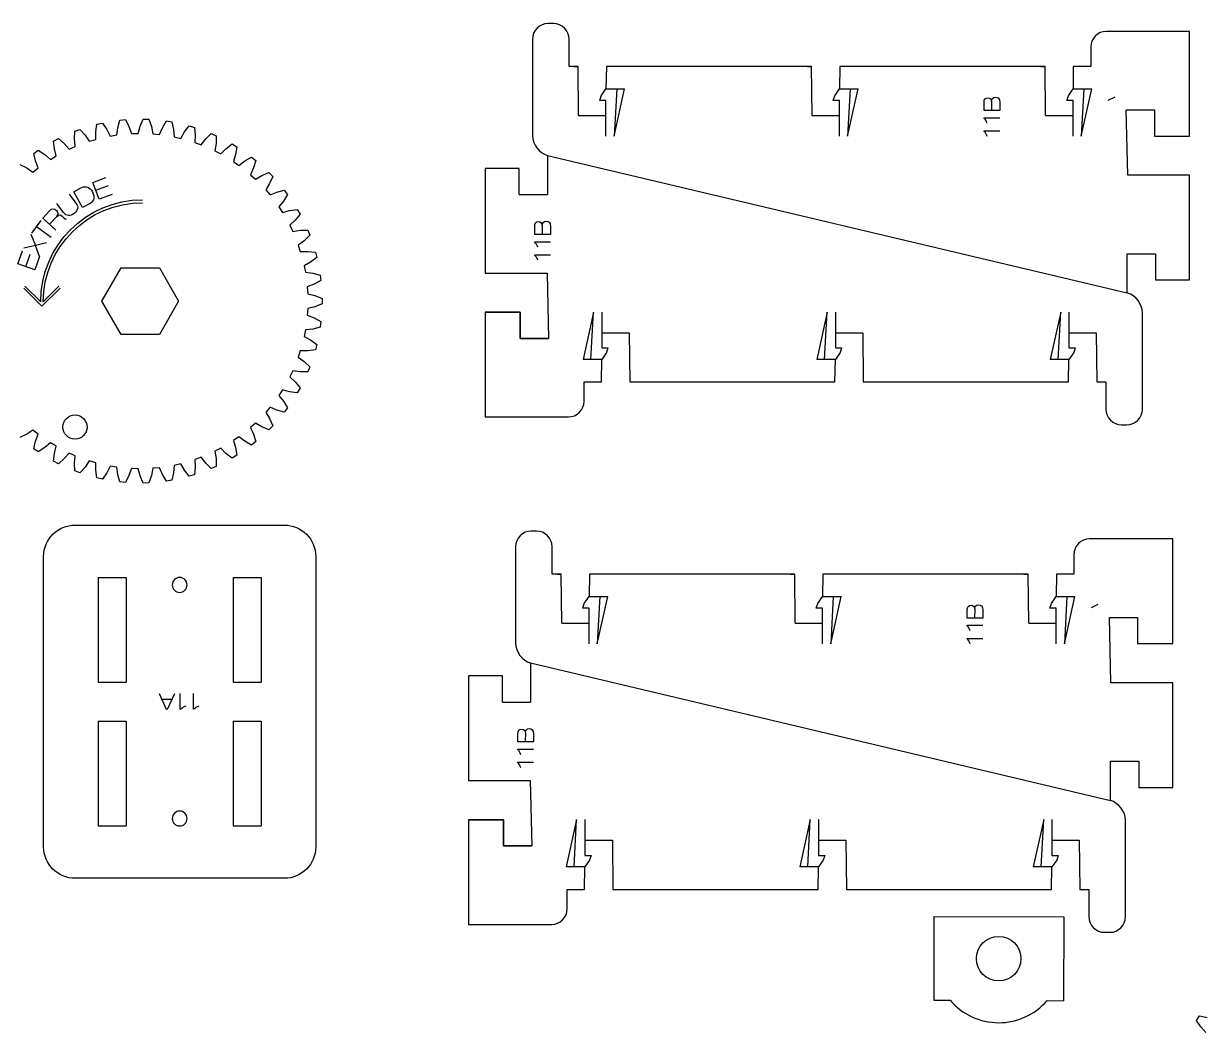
# Model space of a CAD drawing. Header units: millimetres. Extents: x -1146 to -38, y -868 to -122.
# Drawn here: x -590.1 to -364.8, y -635.2 to -443.6 of the extents above; entities that cross this region are included whole.
import ezdxf

# ---------------------------------------------------------------- set-up
doc = ezdxf.new("R2010")
doc.units = ezdxf.units.MM
doc.layers.add('CUTS', color=1, linetype='Continuous', true_color=0xff0000)
doc.layers.add('TEXT', color=5, linetype='Continuous', true_color=0x0000ff)

msp = doc.modelspace()

# ---------------------------------------------------------------- linework, layer by layer
at = {"layer": 'CUTS', "color": 1, "lineweight": 25, "true_color": 0xff0000}
for p, q in [((-367.29, -445.13), (-383.19, -445.13)), ((-367.29, -465.13), (-367.29, -445.13)), ((-485.89, -451.83), (-485.89, -446.63)), ((-484.15, -451.83), (-485.89, -451.83)), ((-484.95, -451.83), (-484.15, -451.83)), ((-484.05, -461.22), (-484.15, -451.83)), ((-478.75, -451.83), (-478.83, -456.12)), ((-439.53, -451.83), (-478.75, -451.83)), ((-440.33, -451.83), (-439.53, -451.83)), ((-439.43, -461.22), (-439.53, -451.83)), ((-434.13, -451.83), (-434.2, -456.12)), ((-394.91, -451.83), (-434.13, -451.83)), ((-395.71, -451.83), (-394.91, -451.83)), ((-394.81, -461.22), (-394.91, -451.83)), ((-484.05, -461.22), (-478.85, -461.22)), ((-439.43, -461.22), (-434.23, -461.22)), ((-394.81, -461.22), (-389.61, -461.22)), ((-379.39, -460.13), (-373.99, -460.13)), ((-379.09, -472.62), (-379.39, -460.13)), ((-373.99, -460.13), (-373.99, -465.13)), ((-373.99, -460.13), (-373.99, -465.13)), ((-373.99, -465.13), (-367.29, -465.13)), ((-373.99, -465.13), (-367.29, -465.13)), ((-490, -468.82), (-379.19, -495.11)), ((-490, -468.82), (-490, -476.31)), ((-495.4, -471.31), (-501.9, -471.31)), ((-501.9, -471.31), (-501.9, -491.31)), ((-495.4, -476.31), (-495.4, -471.31)), ((-367.29, -472.62), (-379.09, -472.62)), ((-367.29, -492.62), (-367.29, -472.62)), ((-495.4, -476.31), (-490, -476.31)), ((-379.19, -495.11), (-379.19, -487.62)), ((-379.19, -487.62), (-373.79, -487.62)), ((-373.79, -487.62), (-373.79, -492.62)), ((-501.9, -491.31), (-490.1, -491.31)), ((-490.1, -491.31), (-489.8, -503.79)), ((-373.79, -492.62), (-367.29, -492.62)), ((-501.9, -498.79), (-495.2, -498.79)), ((-495.2, -498.79), (-501.9, -498.79)), ((-501.9, -498.79), (-501.9, -518.79)), ((-495.2, -498.79), (-495.2, -503.79)), ((-495.2, -503.79), (-495.2, -498.79)), ((-495.2, -503.79), (-489.8, -503.79)), ((-489.8, -503.79), (-495.2, -503.79)), ((-479.58, -502.7), (-474.38, -502.7)), ((-474.38, -502.7), (-474.28, -512.09)), ((-434.96, -502.7), (-429.76, -502.7)), ((-429.76, -502.7), (-429.66, -512.09)), ((-390.34, -502.7), (-385.14, -502.7)), ((-385.14, -502.7), (-385.04, -512.09)), ((-435.06, -512.09), (-434.99, -507.8)), ((-390.44, -512.09), (-390.36, -507.8)), ((-474.28, -512.09), (-473.48, -512.09)), ((-474.28, -512.09), (-435.06, -512.09)), ((-429.66, -512.09), (-428.86, -512.09)), ((-429.66, -512.09), (-390.44, -512.09)), ((-385.04, -512.09), (-384.24, -512.09)), ((-385.04, -512.09), (-383.3, -512.09)), ((-383.3, -512.09), (-383.3, -517.29)), ((-501.9, -518.79), (-486, -518.79)), ((-580.3, -539.46), (-540.31, -539.46)), ((-370.52, -542.1), (-386.42, -542.1)), ((-370.52, -562.1), (-370.52, -542.1)), ((-489.12, -548.81), (-489.12, -543.6)), ((-534.31, -545.46), (-534.3, -600.95)), ((-575.9, -549.46), (-570.5, -549.46)), ((-575.9, -549.46), (-575.9, -569.46)), ((-570.5, -549.46), (-570.5, -569.46)), ((-550.1, -549.46), (-544.7, -549.46)), ((-550.1, -549.46), (-550.1, -569.46)), ((-544.7, -549.46), (-544.7, -569.46)), ((-487.38, -548.81), (-489.12, -548.81)), ((-488.18, -548.81), (-487.38, -548.81)), ((-487.28, -558.2), (-487.38, -548.81)), ((-481.98, -548.81), (-482.06, -553.1)), ((-442.76, -548.81), (-481.98, -548.81)), ((-443.56, -548.81), (-442.76, -548.81)), ((-442.66, -558.2), (-442.76, -548.81)), ((-437.36, -548.81), (-437.43, -553.1)), ((-398.14, -548.81), (-437.36, -548.81)), ((-398.94, -548.81), (-398.14, -548.81)), ((-398.04, -558.2), (-398.14, -548.81)), ((-487.28, -558.2), (-482.08, -558.2)), ((-442.66, -558.2), (-437.46, -558.2)), ((-398.04, -558.2), (-392.84, -558.2)), ((-382.62, -557.1), (-377.22, -557.1)), ((-382.32, -569.59), (-382.62, -557.1)), ((-377.22, -557.1), (-377.22, -562.1)), ((-377.22, -557.1), (-377.22, -562.1)), ((-377.22, -562.1), (-370.52, -562.1)), ((-377.22, -562.1), (-370.52, -562.1)), ((-493.23, -565.79), (-382.42, -592.08)), ((-493.23, -565.79), (-493.23, -573.28)), ((-575.9, -569.46), (-570.5, -569.46)), ((-550.1, -569.46), (-544.7, -569.46)), ((-498.63, -568.28), (-505.13, -568.28)), ((-505.13, -568.28), (-505.13, -588.28)), ((-498.63, -573.28), (-498.63, -568.28)), ((-370.52, -569.59), (-382.32, -569.59)), ((-370.52, -589.59), (-370.52, -569.59)), ((-498.63, -573.28), (-493.23, -573.28)), ((-575.9, -576.95), (-570.5, -576.95)), ((-575.9, -576.95), (-575.9, -596.95)), ((-570.5, -576.95), (-570.5, -596.95)), ((-550.1, -576.95), (-544.7, -576.95)), ((-550.1, -576.95), (-550.1, -596.95)), ((-544.7, -576.95), (-544.7, -596.95)), ((-382.42, -592.08), (-382.42, -584.59)), ((-382.42, -584.59), (-377.02, -584.59)), ((-377.02, -584.59), (-377.02, -589.59)), ((-505.13, -588.28), (-493.33, -588.28)), ((-493.33, -588.28), (-493.03, -600.77)), ((-377.02, -589.59), (-370.52, -589.59)), ((-575.9, -596.95), (-570.5, -596.95)), ((-550.1, -596.95), (-544.7, -596.95)), ((-505.13, -595.77), (-498.43, -595.77)), ((-498.43, -595.77), (-505.13, -595.77)), ((-505.13, -595.77), (-505.13, -615.77)), ((-498.43, -595.77), (-498.43, -600.77)), ((-498.43, -600.77), (-498.43, -595.77)), ((-498.43, -600.77), (-493.03, -600.77)), ((-493.03, -600.77), (-498.43, -600.77)), ((-482.81, -599.67), (-477.61, -599.67)), ((-477.61, -599.67), (-477.51, -609.06)), ((-438.19, -599.67), (-432.99, -599.67)), ((-432.99, -599.67), (-432.89, -609.06)), ((-393.57, -599.67), (-388.37, -599.67)), ((-388.37, -599.67), (-388.27, -609.06)), ((-438.29, -609.06), (-438.22, -604.77)), ((-393.67, -609.06), (-393.59, -604.77)), ((-477.51, -609.06), (-476.71, -609.06)), ((-477.51, -609.06), (-438.29, -609.06)), ((-432.89, -609.06), (-432.09, -609.06)), ((-432.89, -609.06), (-393.67, -609.06)), ((-388.27, -609.06), (-387.47, -609.06)), ((-388.27, -609.06), (-386.53, -609.06)), ((-386.53, -609.06), (-386.53, -614.27)), ((-416.14, -614.24), (-416.2, -630.24)), ((-416.14, -614.24), (-391.34, -614.33)), ((-391.34, -614.33), (-391.4, -630.33)), ((-505.13, -615.77), (-489.23, -615.77)), ((-416.2, -630.24), (-413.07, -630.25)), ((-394.52, -630.32), (-391.4, -630.33))]:
    msp.add_line(p, q, dxfattribs=at)
for points in [[(-488.89, -443.63), (-489.89, -443.63)], [(-492.89, -446.63), (-492.89, -447.34)], [(-386.19, -448.13), (-386.19, -451.83), (-389.51, -451.83), (-389.54, -456.12)], [(-492.89, -454.83), (-492.89, -455.54)], [(-478.83, -465.16), (-478.83, -458.32), (-480.03, -458.32), (-479.74, -457.44), (-478.83, -456.12), (-476.77, -456.12), (-477.27, -465.16), (-475.26, -456.12)], [(-476.77, -456.12), (-475.26, -456.12)], [(-434.2, -465.16), (-434.2, -458.32), (-435.4, -458.32), (-435.12, -457.44), (-434.2, -456.12), (-432.14, -456.12), (-432.64, -465.16), (-430.63, -456.12)], [(-432.14, -456.12), (-430.63, -456.12)], [(-389.54, -465.16), (-389.54, -458.32), (-390.74, -458.32), (-390.46, -457.44), (-389.54, -456.12), (-387.49, -456.12), (-387.99, -465.16), (-385.97, -456.12)], [(-387.49, -456.12), (-385.97, -456.12)], [(-381.6, -457.66), (-382.89, -458.31)], [(-492.89, -461.54), (-492.89, -465.03)], [(-590.85, -470.56), (-589.52, -471.21), (-588.34, -472), (-587.34, -471.2), (-587.84, -469.88), (-588.19, -468.44), (-587.32, -467.83), (-586.09, -468.65), (-585.02, -469.58), (-583.92, -468.92), (-584.26, -467.54), (-584.41, -466.07), (-583.48, -465.58), (-582.36, -466.55), (-581.41, -467.61), (-580.25, -467.1), (-580.4, -465.68), (-580.36, -464.2), (-579.37, -463.84), (-578.39, -464.94), (-577.59, -466.12), (-576.36, -465.75), (-576.33, -464.33), (-576.11, -462.87), (-575.08, -462.64), (-574.25, -463.86), (-573.6, -465.12), (-572.34, -464.92), (-572.13, -463.52), (-571.72, -462.09), (-570.67, -461.99), (-570, -463.31), (-569.52, -464.65), (-568.25, -464.61), (-567.86, -463.24), (-567.27, -461.88), (-566.22, -461.92), (-565.72, -463.31), (-565.42, -464.7), (-564.15, -464.82), (-563.59, -463.52), (-562.83, -462.24), (-561.79, -462.41), (-561.47, -463.86), (-561.35, -465.27), (-560.11, -465.56), (-559.38, -464.33), (-558.47, -463.17), (-557.46, -463.47), (-557.33, -464.94), (-557.39, -466.36), (-556.19, -466.8), (-555.32, -465.68), (-554.27, -464.64), (-553.3, -465.07), (-553.36, -466.55), (-553.61, -467.95), (-552.47, -468.54), (-551.46, -467.54), (-550.28, -466.64), (-549.38, -467.19), (-549.63, -468.65), (-550.05, -470.01), (-549, -470.74), (-547.87, -469.88), (-546.59, -469.14), (-545.77, -469.8), (-546.2, -471.21), (-546.79, -472.5), (-545.84, -473.36), (-544.61, -472.65), (-543.25, -472.08), (-542.51, -472.84), (-543.12, -474.19), (-543.87, -475.4), (-543.04, -476.37), (-541.74, -475.82), (-540.31, -475.43), (-539.67, -476.28), (-540.45, -477.54), (-541.35, -478.64), (-540.65, -479.71), (-539.29, -479.33), (-537.82, -479.13), (-537.3, -480.05), (-538.23, -481.2), (-539.27, -482.18), (-538.71, -483.33), (-537.3, -483.13), (-535.82, -483.12), (-535.43, -484.09), (-536.5, -485.12), (-537.65, -485.95), (-537.25, -487.16), (-535.83, -487.15), (-534.36, -487.32), (-534.09, -488.35), (-535.28, -489.22), (-536.53, -489.9), (-536.28, -491.16), (-534.87, -491.32), (-533.44, -491.68), (-533.3, -492.73), (-534.6, -493.45), (-535.92, -493.96), (-535.84, -495.24), (-534.46, -495.58), (-533.09, -496.13)], [(-571.51, -503.01), (-575.17, -496.66), (-571.51, -490.31), (-564.18, -490.31), (-560.51, -496.66), (-564.18, -503.01), (-571.51, -503.01), (-571.51, -503.01)], [(-533.09, -496.13), (-533.09, -497.18), (-534.46, -497.73), (-535.84, -498.07), (-535.92, -499.35), (-534.6, -499.86), (-533.3, -500.58), (-533.44, -501.63), (-534.87, -501.99), (-536.28, -502.15), (-536.53, -503.41), (-535.28, -504.09), (-534.09, -504.97), (-534.36, -505.99), (-535.83, -506.16), (-537.25, -506.15), (-537.65, -507.36), (-536.5, -508.19), (-535.43, -509.22), (-535.82, -510.19), (-537.3, -510.18), (-538.71, -509.98), (-539.27, -511.13), (-538.23, -512.11), (-537.3, -513.26), (-537.82, -514.18), (-539.29, -513.98), (-540.65, -513.6), (-541.35, -514.67), (-540.45, -515.77), (-539.67, -517.03), (-540.31, -517.88), (-541.74, -517.49), (-543.04, -516.94), (-543.87, -517.91), (-543.12, -519.12), (-542.51, -520.47), (-543.25, -521.23), (-544.61, -520.66), (-545.84, -519.95), (-546.79, -520.81), (-546.2, -522.1), (-545.77, -523.51), (-546.59, -524.17), (-547.87, -523.43), (-549, -522.57), (-550.05, -523.3), (-549.63, -524.66), (-549.38, -526.12), (-550.28, -526.67), (-551.46, -525.77), (-552.47, -524.77), (-553.61, -525.36), (-553.36, -526.76), (-553.3, -528.24), (-554.27, -528.67), (-555.32, -527.63), (-556.19, -526.51), (-557.39, -526.95), (-557.33, -528.37), (-557.46, -529.84), (-558.47, -530.14), (-559.38, -528.98), (-560.11, -527.75), (-561.35, -528.04), (-561.47, -529.45), (-561.79, -530.9), (-562.83, -531.07), (-563.59, -529.79), (-564.15, -528.49), (-565.42, -528.61), (-565.72, -530), (-566.22, -531.39), (-567.27, -531.43), (-567.86, -530.07), (-568.25, -528.7), (-569.52, -528.66), (-570, -530), (-570.67, -531.32), (-571.72, -531.22), (-572.13, -529.79), (-572.34, -528.39), (-573.6, -528.19), (-574.25, -529.45), (-575.08, -530.67), (-576.11, -530.44), (-576.33, -528.98), (-576.36, -527.56), (-577.59, -527.19), (-578.39, -528.37), (-579.37, -529.47), (-580.36, -529.11), (-580.4, -527.63), (-580.25, -526.22), (-581.41, -525.7), (-582.36, -526.76), (-583.48, -527.73), (-584.41, -527.24), (-584.26, -525.77), (-583.92, -524.39), (-585.02, -523.73), (-586.09, -524.66), (-587.32, -525.48), (-588.19, -524.87), (-587.84, -523.43), (-587.34, -522.11), (-588.34, -521.31), (-589.52, -522.1), (-590.85, -522.75)], [(-479.65, -498.76), (-479.65, -505.6), (-478.45, -505.6), (-478.73, -506.49), (-479.65, -507.8), (-481.7, -507.8), (-481.2, -498.76), (-483.22, -507.8)], [(-434.99, -498.76), (-434.99, -505.6), (-433.79, -505.6), (-434.07, -506.49), (-434.99, -507.8), (-437.05, -507.8), (-436.55, -498.76), (-438.56, -507.8)], [(-390.36, -498.76), (-390.36, -505.6), (-389.16, -505.6), (-389.44, -506.49), (-390.36, -507.8), (-392.42, -507.8), (-391.92, -498.76), (-393.93, -507.8)], [(-376.3, -502.39), (-376.3, -498.9)], [(-481.7, -507.8), (-483.22, -507.8)], [(-483, -515.79), (-483, -512.09), (-479.68, -512.09), (-479.65, -507.8)], [(-437.05, -507.8), (-438.56, -507.8)], [(-392.42, -507.8), (-393.93, -507.8)], [(-376.3, -509.09), (-376.3, -508.39)], [(-376.3, -517.29), (-376.3, -516.59)], [(-380.3, -520.29), (-379.3, -520.29)], [(-492.12, -540.6), (-493.12, -540.6)], [(-496.12, -543.6), (-496.12, -544.31)], [(-389.42, -545.1), (-389.42, -548.81), (-392.74, -548.81), (-392.78, -553.1)], [(-586.3, -600.95), (-586.3, -545.46)], [(-496.12, -551.81), (-496.12, -552.51)], [(-482.06, -562.13), (-482.06, -555.3), (-483.26, -555.3), (-482.98, -554.41), (-482.06, -553.1), (-480, -553.1), (-480.5, -562.13), (-478.49, -553.1)], [(-480, -553.1), (-478.49, -553.1)], [(-437.43, -562.13), (-437.43, -555.3), (-438.63, -555.3), (-438.35, -554.41), (-437.43, -553.1), (-435.38, -553.1), (-435.88, -562.13), (-433.86, -553.1)], [(-435.38, -553.1), (-433.86, -553.1)], [(-392.77, -562.13), (-392.77, -555.3), (-393.97, -555.3), (-393.69, -554.41), (-392.78, -553.1), (-390.72, -553.1), (-391.22, -562.13), (-389.2, -553.1)], [(-390.72, -553.1), (-389.2, -553.1)], [(-384.83, -554.63), (-386.12, -555.28)], [(-496.12, -558.51), (-496.12, -562)], [(-482.88, -595.73), (-482.88, -602.57), (-481.68, -602.57), (-481.96, -603.46), (-482.88, -604.77), (-484.93, -604.77), (-484.44, -595.73), (-486.45, -604.77)], [(-438.22, -595.73), (-438.22, -602.57), (-437.02, -602.57), (-437.3, -603.46), (-438.22, -604.77), (-440.28, -604.77), (-439.78, -595.73), (-441.79, -604.77)], [(-393.59, -595.73), (-393.59, -602.57), (-392.39, -602.57), (-392.68, -603.46), (-393.59, -604.77), (-395.65, -604.77), (-395.15, -595.73), (-397.16, -604.77)], [(-379.53, -599.36), (-379.53, -595.87)], [(-484.93, -604.77), (-486.45, -604.77)], [(-486.23, -612.77), (-486.23, -609.06), (-482.91, -609.06), (-482.88, -604.77)], [(-440.28, -604.77), (-441.79, -604.77)], [(-395.65, -604.77), (-397.16, -604.77)], [(-379.53, -606.06), (-379.53, -605.36)], [(-540.3, -606.95), (-580.3, -606.95)], [(-379.53, -614.27), (-379.53, -613.56)], [(-383.53, -617.27), (-382.53, -617.27)], [(-364.16, -636.38), (-365.13, -635.34), (-365.98, -634.13), (-365.41, -633.25), (-363.96, -633.54)]]:
    msp.add_lwpolyline(points, dxfattribs=at)
msp.add_circle((-403.77, -622.29), 4.25, dxfattribs=at)
msp.add_arc((-403.77, -622.29), 12.25, 220.5677, 319.0221, dxfattribs=at)
for points in [[(-489.89, -443.63), (-491.54, -443.63), (-492.89, -444.98), (-492.89, -446.63)], [(-485.89, -446.63), (-485.89, -444.98), (-487.24, -443.63), (-488.89, -443.63)], [(-383.19, -445.13), (-384.84, -445.13), (-386.19, -446.48), (-386.19, -448.13)], [(-492.89, -447.34), (-492.89, -448.98), (-492.89, -453.19), (-492.89, -454.83)], [(-492.89, -455.54), (-492.89, -457.19), (-492.89, -459.89), (-492.89, -461.54)], [(-492.89, -465.03), (-492.89, -466.68), (-491.59, -468.38), (-490, -468.82)], [(-376.3, -498.9), (-376.3, -497.25), (-377.6, -495.54), (-379.19, -495.11)], [(-376.3, -508.39), (-376.3, -506.74), (-376.3, -504.04), (-376.3, -502.39)], [(-376.3, -516.59), (-376.3, -514.94), (-376.3, -510.74), (-376.3, -509.09)], [(-486, -518.79), (-484.35, -518.79), (-483, -517.44), (-483, -515.79)], [(-383.3, -517.29), (-383.3, -518.95), (-381.95, -520.29), (-380.3, -520.29)], [(-379.3, -520.29), (-377.65, -520.29), (-376.3, -518.95), (-376.3, -517.29)], [(-582.62, -520.72), (-582.62, -519.45), (-581.58, -518.42), (-580.31, -518.42)], [(-580.31, -518.42), (-579.04, -518.42), (-578.01, -519.45), (-578.01, -520.72)], [(-580.31, -523.02), (-581.58, -523.02), (-582.62, -521.99), (-582.62, -520.72)], [(-578.01, -520.72), (-578.01, -521.99), (-579.04, -523.02), (-580.31, -523.02)], [(-586.3, -545.46), (-586.3, -542.15), (-583.61, -539.46), (-580.3, -539.46)], [(-540.31, -539.46), (-536.99, -539.46), (-534.31, -542.15), (-534.31, -545.46)], [(-493.12, -540.6), (-494.77, -540.6), (-496.12, -541.95), (-496.12, -543.6)], [(-489.12, -543.6), (-489.12, -541.95), (-490.47, -540.6), (-492.12, -540.6)], [(-386.42, -542.1), (-388.07, -542.1), (-389.42, -543.45), (-389.42, -545.1)], [(-496.12, -544.31), (-496.12, -545.96), (-496.12, -550.16), (-496.12, -551.81)], [(-560.3, -549.46), (-561.09, -549.46), (-561.73, -550.1), (-561.73, -550.88)], [(-558.88, -550.88), (-558.88, -550.1), (-559.51, -549.46), (-560.3, -549.46)], [(-561.73, -550.88), (-561.73, -551.67), (-561.09, -552.31), (-560.3, -552.31)], [(-560.3, -552.31), (-559.51, -552.31), (-558.88, -551.67), (-558.88, -550.88)], [(-496.12, -552.51), (-496.12, -554.16), (-496.12, -556.86), (-496.12, -558.51)], [(-496.12, -562), (-496.12, -563.65), (-494.82, -565.35), (-493.23, -565.79)], [(-379.53, -595.87), (-379.53, -594.22), (-380.83, -592.51), (-382.42, -592.08)], [(-560.3, -594.1), (-561.09, -594.1), (-561.73, -594.74), (-561.73, -595.52)], [(-558.88, -595.52), (-558.88, -594.74), (-559.51, -594.1), (-560.3, -594.1)], [(-561.73, -595.52), (-561.73, -596.31), (-561.09, -596.95), (-560.3, -596.95)], [(-560.3, -596.95), (-559.51, -596.95), (-558.88, -596.31), (-558.88, -595.52)], [(-580.3, -606.95), (-583.61, -606.95), (-586.3, -604.26), (-586.3, -600.95)], [(-534.3, -600.95), (-534.3, -604.26), (-536.99, -606.95), (-540.3, -606.95)], [(-379.53, -605.36), (-379.53, -603.71), (-379.53, -601.01), (-379.53, -599.36)], [(-379.53, -613.56), (-379.53, -611.91), (-379.53, -607.71), (-379.53, -606.06)], [(-489.23, -615.77), (-487.58, -615.77), (-486.23, -614.42), (-486.23, -612.77)], [(-386.53, -614.27), (-386.53, -615.92), (-385.18, -617.27), (-383.53, -617.27)], [(-382.53, -617.27), (-380.88, -617.27), (-379.53, -615.92), (-379.53, -614.27)]]:
    msp.add_open_spline(points, degree=3, dxfattribs=at)
at = {"layer": 'TEXT', "color": 5, "lineweight": 25, "true_color": 0x0000ff}
for points in [[(-406.57, -460.25), (-406.57, -458.61)], [(-403.55, -458.72), (-403.55, -460.25), (-406.57, -460.25), (-406.57, -460.25)], [(-405.13, -458.47), (-405.14, -460.25)], [(-405.14, -458.47), (-405.13, -458.47)], [(-406.55, -461.75), (-406.55, -461.64), (-403.57, -461.64)], [(-406.55, -464.25), (-406.55, -464.14), (-403.57, -464.14)], [(-573.18, -476.26), (-575.71, -477.19), (-576.89, -473.97), (-574.39, -473.06)], [(-580.53, -475.78), (-579.07, -474.98)], [(-576.34, -475.47), (-573.94, -474.59)], [(-581.44, -476.2), (-580.12, -477.92)], [(-577.43, -477.99), (-578.9, -478.79), (-580.53, -475.78), (-580.53, -475.78)], [(-583.95, -483.11), (-586.47, -480.79), (-585.19, -479.4)], [(-582.48, -479.74), (-583.8, -478.02)], [(-588.53, -483.65), (-586.78, -481.27)], [(-583.82, -480.49), (-583.81, -480.5), (-585.17, -481.98)], [(-491.01, -482.14), (-491.02, -483.93)], [(-491.02, -482.14), (-491.01, -482.14)], [(-588.75, -483.88), (-587.88, -486.04)], [(-584.89, -484.48), (-587.65, -482.46)], [(-492.45, -483.93), (-492.45, -482.28)], [(-489.43, -482.39), (-489.43, -483.93), (-492.45, -483.93), (-492.45, -483.93)], [(-587.09, -488.16), (-587.88, -486.04), (-590.12, -486.56)], [(-585.73, -485.5), (-587.88, -486.04)], [(-492.43, -485.42), (-492.43, -485.31), (-489.45, -485.31)], [(-587.09, -488.16), (-588, -490.7), (-591.22, -489.54), (-590.32, -487.03)], [(-589.72, -490.08), (-588.86, -487.67)], [(-492.43, -487.92), (-492.43, -487.81), (-489.45, -487.81)], [(-583.15, -494.18), (-586.62, -497.65), (-590.1, -494.18)], [(-589.87, -493.8), (-586.87, -496.79)], [(-583.38, -493.8), (-586.37, -496.79)], [(-409.8, -557.22), (-409.8, -555.58)], [(-406.78, -555.69), (-406.78, -557.22), (-409.8, -557.22), (-409.8, -557.22)], [(-408.36, -555.44), (-408.37, -557.22)], [(-408.37, -555.44), (-408.36, -555.44)], [(-409.78, -558.72), (-409.78, -558.61), (-406.8, -558.61)], [(-409.78, -561.22), (-409.78, -561.11), (-406.8, -561.11)], [(-561.3, -571.69), (-562.69, -574.71), (-562.8, -574.71), (-564.19, -571.69)], [(-560.07, -574.64), (-560.18, -574.64), (-560.18, -571.66)], [(-557.57, -574.64), (-557.68, -574.64), (-557.68, -571.66)], [(-563.73, -572.69), (-561.75, -572.69)], [(-495.68, -580.9), (-495.68, -579.26)], [(-492.66, -579.37), (-492.66, -580.9), (-495.68, -580.9), (-495.68, -580.9)], [(-494.24, -579.11), (-494.25, -580.9)], [(-494.25, -579.11), (-494.24, -579.11)], [(-495.66, -582.39), (-495.66, -582.28), (-492.68, -582.28)], [(-495.66, -584.89), (-495.66, -584.78), (-492.68, -584.78)]]:
    msp.add_lwpolyline(points, dxfattribs=at)
for points in [[(-406.57, -458.61), (-406.57, -458.13), (-406.31, -457.8), (-405.82, -457.8)], [(-405.82, -457.8), (-405.47, -457.8), (-405.13, -458.11), (-405.14, -458.47)], [(-405.13, -458.47), (-405.11, -458.07), (-404.9, -457.7), (-404.37, -457.7)], [(-404.37, -457.7), (-404.02, -457.7), (-403.55, -457.93), (-403.55, -458.72)], [(-405.99, -462.69), (-406.1, -462.23), (-406.34, -461.92), (-406.55, -461.75)], [(-405.99, -465.19), (-406.1, -464.73), (-406.34, -464.42), (-406.55, -464.25)], [(-579.07, -474.98), (-578.24, -474.53), (-577.48, -474.91), (-576.99, -475.8)], [(-586.87, -496.79), (-586.87, -486.05), (-578.16, -477.3), (-567.41, -477.3)], [(-576.99, -475.8), (-576.51, -476.7), (-576.6, -477.54), (-577.43, -477.99)], [(-586.37, -496.79), (-586.37, -486.35), (-577.85, -477.85), (-567.41, -477.85)], [(-585.19, -479.4), (-584.73, -478.9), (-584.31, -478.93), (-583.86, -479.34)], [(-583.86, -479.34), (-583.62, -479.56), (-583.44, -480.03), (-583.82, -480.49)], [(-580.49, -479.89), (-581.28, -480.49), (-581.94, -480.44), (-582.48, -479.74)], [(-580.12, -477.92), (-579.58, -478.63), (-579.7, -479.28), (-580.49, -479.89)], [(-583.81, -480.5), (-583.45, -480.12), (-583.12, -480.11), (-582.77, -480.43)], [(-582.77, -480.43), (-582.68, -480.51), (-582.17, -480.97), (-582.02, -481.01)], [(-492.45, -482.28), (-492.45, -481.81), (-492.19, -481.47), (-491.7, -481.47)], [(-491.7, -481.47), (-491.35, -481.47), (-491.01, -481.79), (-491.02, -482.14)], [(-491.01, -482.14), (-490.99, -481.75), (-490.78, -481.38), (-490.25, -481.38)], [(-490.25, -481.38), (-489.9, -481.38), (-489.43, -481.6), (-489.43, -482.39)], [(-491.87, -486.36), (-491.98, -485.9), (-492.22, -485.6), (-492.43, -485.42)], [(-491.87, -488.86), (-491.98, -488.4), (-492.22, -488.1), (-492.43, -487.92)], [(-409.8, -555.58), (-409.8, -555.1), (-409.55, -554.77), (-409.05, -554.77)], [(-409.05, -554.77), (-408.7, -554.77), (-408.36, -555.08), (-408.37, -555.44)], [(-408.36, -555.44), (-408.34, -555.04), (-408.13, -554.68), (-407.6, -554.68)], [(-407.6, -554.68), (-407.25, -554.68), (-406.78, -554.9), (-406.78, -555.69)], [(-409.22, -559.66), (-409.33, -559.2), (-409.58, -558.89), (-409.78, -558.72)], [(-409.22, -562.16), (-409.33, -561.7), (-409.58, -561.39), (-409.78, -561.22)], [(-559.13, -574.07), (-559.58, -574.19), (-559.89, -574.43), (-560.07, -574.64)], [(-556.63, -574.07), (-557.08, -574.19), (-557.39, -574.43), (-557.57, -574.64)], [(-495.68, -579.26), (-495.68, -578.78), (-495.43, -578.44), (-494.93, -578.44)], [(-494.93, -578.44), (-494.58, -578.44), (-494.24, -578.76), (-494.25, -579.11)], [(-494.24, -579.11), (-494.22, -578.72), (-494.01, -578.35), (-493.48, -578.35)], [(-493.48, -578.35), (-493.13, -578.35), (-492.66, -578.57), (-492.66, -579.37)], [(-495.1, -583.33), (-495.21, -582.87), (-495.45, -582.57), (-495.66, -582.39)], [(-495.1, -585.83), (-495.21, -585.37), (-495.45, -585.07), (-495.66, -584.89)]]:
    msp.add_open_spline(points, degree=3, dxfattribs=at)

doc.saveas('drawing.dxf')
